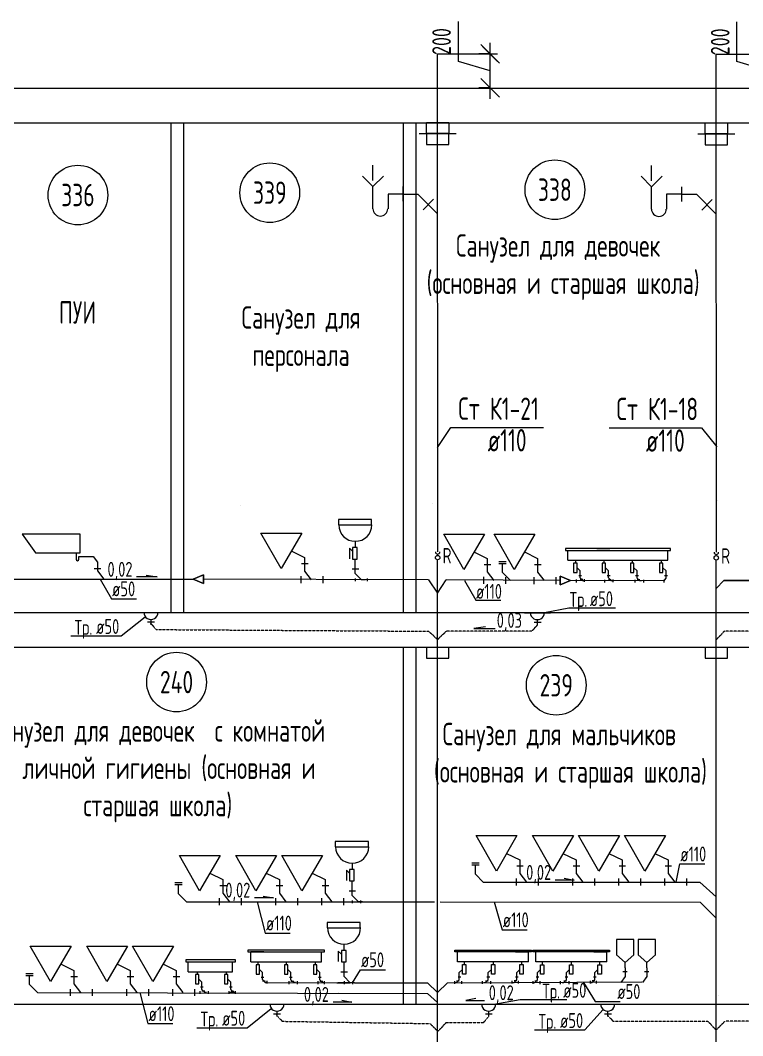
# Model space of a CAD drawing. Header units: millimetres. Extents: x -8689834 to 9419935, y -284943 to 166066.
# Drawn here: x -241398 to -231714, y -214953 to -201342 of the extents above; entities that cross this region are included whole.
import ezdxf
from ezdxf.enums import TextEntityAlignment as Align

# ---------------------------------------------------------------- set-up
doc = ezdxf.new("R2010")
doc.units = ezdxf.units.MM
doc.header["$MEASUREMENT"] = 0
doc.linetypes.add('01_base$0$DASHED2', pattern=[0.375, 0.25, -0.125])
doc.layers.get('0').update_dxf_attribs({"color": 250, "lineweight": 9})
for name, color, linetype in [('PDF _0', 7, 'Continuous'), ('PDF __ВК-Text В1', 7, 'Continuous'), ('PDF __ВК-В1', 5, 'Continuous'), ('PDF __ВК-переход', 7, 'Continuous'), ('PDF __ВК-переход на SML', 3, 'Continuous'), ('PDF __ВК-противопожарные муфты', 1, 'Continuous'), ('PDF __ВК-размеры', 7, 'Continuous'), ('PDF __ВК-стены', 7, 'Continuous'), ('PDF __К14', 3, 'Continuous'), ('PDF __Сантехника', 7, 'Continuous'), ('PDF _TEKSTBK', 7, 'Continuous'), ('АР_Таблицы', 250, 'Continuous')]:
    doc.layers.add(name, color=color, linetype=linetype)
doc.layers.add('PDF __ВК-К1', color=7, linetype='Continuous', true_color=0xb80000)
for name, color, linetype, lineweight in [('АР_Маркер экспликации', 239, 'Continuous', 13), ('АР_Номер помещения', 1, 'Continuous', 25), ('АР_Оси размеры', 164, 'Continuous', 9), ('АР_Помещения_площадь', 19, 'Continuous', 9), ('ВК_канализация', 32, 'Continuous', 30)]:
    doc.layers.add(name, color=color, linetype=linetype, lineweight=lineweight)
doc.styles.add('ISOCPEUR', font='isocpeur.ttf', dxfattribs={"width": 0.7})
doc.styles.get("Standard").update_dxf_attribs({"font": 'isocpeur.ttf', "width": 0.7})
doc.styles.add('ГОСТ 2.304', font='isocpeur.ttf', dxfattribs={"width": 0.7})
doc.dimstyles.new('СПДС', dxfattribs={"dimscale": 100, "dimtxt": 2.5, "dimasz": 2.5, "dimexe": 1.5, "dimexo": 0, "dimgap": 1, "dimtad": 1, "dimdec": 0, "dimrnd": 1, "dimtxsty": 'ГОСТ 2.304', "dimblk": 'OBLIQUE', "dimcen": 2.5, "dimdle": 1.5, "dimadec": 0, "dimazin": 2, "dimtfac": 0.75, "dimtdec": 0, "dimtmove": 1, "dimatfit": 3, "dimfxl": 1, "dimtolj": 1, "dimarcsym": 1})

# ---------------------------------------------------------------- blocks, each defined once
blk = doc.blocks.new('*U1990')
at = {"layer": 'АР_Номер помещения', "color": 7}
blk.add_circle((-15720, 4793), 400, dxfattribs=at)
at = {"layer": 'АР_Помещения_площадь', "color": 7}
blk.add_line((-13545, 633), (-13545, 633), dxfattribs=at)
at = {"color": 7, "style": 'ISOCPEUR', "width": 0.7, "flags": 1}
blk.add_attdef('КАТЕГОРИЯ', (-499, -2092), '', height=250, dxfattribs=at)
at = {"layer": 'АР_Номер помещения', "color": 7, "style": 'ISOCPEUR', "width": 0.7}
blk.add_attdef('НОМЕР_ПОМЕЩЕНИЯ', text='', height=300, dxfattribs=at).set_placement((-15720, 4793), align=Align.MIDDLE_CENTER)
at = {"layer": 'АР_Помещения_площадь', "color": 7, "lineweight": 30, "width": 0.7, "flags": 104}
blk.add_attdef('ИМЯ_ПОМЕЩЕНИЯ', text='', height=100, dxfattribs=at).set_placement((158, 1217), align=Align.MIDDLE_CENTER)
at = {"layer": 'АР_Помещения_площадь', "color": 7, "style": 'ISOCPEUR', "width": 0.7}
blk.add_attdef('ПЛОЩАДЬ_ПОМЕЩЕНИЯ', text='', height=200, dxfattribs=at).set_placement((-13540, 880), align=Align.MIDDLE_RIGHT)
blk = doc.blocks.new('_Oblique')
at = {"color": 0, "linetype": 'ByBlock', "lineweight": -2}
blk.add_line((-0.5, -0.5), (0.5, 0.5), dxfattribs=at)
blk = doc.blocks.new('*D2053')
at = {"layer": 'АР_Оси размеры', "color": 0, "lineweight": -2, "ltscale": 100, "transparency": 16777216}
for p, q in [((-235526, -201892), (-235526, -201359)), ((-235101, -202396), (-235101, -201643)), ((-235101, -201793), (-235251, -201793)), ((-235101, -202019), (-235526, -201892)), ((-235101, -202246), (-235251, -202246))]:
    blk.add_line(p, q, dxfattribs=at)
at = {"layer": 'АР_Оси размеры', "color": 0, "lineweight": -2, "ltscale": 100, "transparency": 16777216, "xscale": 250, "yscale": 250, "zscale": 250}
for p, rotation in [((-235101, -201793), 90), ((-235101, -202246), 270)]:
    blk.add_blockref('_Oblique', p, dxfattribs=dict(at, rotation=rotation))
at = {"layer": 'АР_Оси размеры', "color": 0, "lineweight": 13, "ltscale": 100, "transparency": 16777216, "insert": (-235751, -201626), "char_height": 250, "attachment_point": 5, "rotation": 90, "style": 'ГОСТ 2.304'}
blk.add_mtext('\\A1;200', dxfattribs=at)
blk = doc.blocks.new('*D2054')
at = {"layer": 'АР_Оси размеры', "color": 0, "lineweight": -2, "ltscale": 100, "transparency": 16777216}
for p, q in [((-231791, -201896), (-231791, -201364)), ((-231366, -202400), (-231366, -201647)), ((-231366, -201797), (-231516, -201797)), ((-231366, -202024), (-231791, -201896)), ((-231366, -202250), (-231516, -202250))]:
    blk.add_line(p, q, dxfattribs=at)
at = {"layer": 'АР_Оси размеры', "color": 0, "lineweight": -2, "ltscale": 100, "transparency": 16777216, "xscale": 250, "yscale": 250, "zscale": 250}
for p, rotation in [((-231366, -201797), 90), ((-231366, -202250), 270)]:
    blk.add_blockref('_Oblique', p, dxfattribs=dict(at, rotation=rotation))
at = {"layer": 'АР_Оси размеры', "color": 0, "lineweight": 13, "ltscale": 100, "transparency": 16777216, "insert": (-232016, -201630), "char_height": 250, "attachment_point": 5, "rotation": 90, "style": 'ГОСТ 2.304'}
blk.add_mtext('\\A1;200', dxfattribs=at)
blk = doc.blocks.new('*U2043')
at = {"layer": 'АР_Номер помещения', "color": 7}
blk.add_circle((-15720, 4793), 400, dxfattribs=at)
at = {"layer": 'АР_Помещения_площадь', "color": 7}
blk.add_line((-13545, 633), (-13545, 633), dxfattribs=at)
at = {"color": 7, "style": 'ISOCPEUR', "width": 0.7, "flags": 1}
blk.add_attdef('КАТЕГОРИЯ', (-499, -2092), '', height=250, dxfattribs=at)
at = {"layer": 'АР_Номер помещения', "color": 7, "style": 'ISOCPEUR', "width": 0.7}
blk.add_attdef('НОМЕР_ПОМЕЩЕНИЯ', text='', height=300, dxfattribs=at).set_placement((-15720, 4793), align=Align.MIDDLE_CENTER)
at = {"layer": 'АР_Помещения_площадь', "color": 7, "lineweight": 30, "width": 0.7, "flags": 104}
blk.add_attdef('ИМЯ_ПОМЕЩЕНИЯ', text='', height=100, dxfattribs=at).set_placement((158, 1217), align=Align.MIDDLE_CENTER)
at = {"layer": 'АР_Помещения_площадь', "color": 7, "style": 'ISOCPEUR', "width": 0.7}
blk.add_attdef('ПЛОЩАДЬ_ПОМЕЩЕНИЯ', text='', height=200, dxfattribs=at).set_placement((-13540, 880), align=Align.MIDDLE_RIGHT)
blk = doc.blocks.new('*U2042')
at = {"layer": 'АР_Номер помещения', "color": 7}
blk.add_circle((-15720, 4793), 400, dxfattribs=at)
at = {"layer": 'АР_Помещения_площадь', "color": 7}
blk.add_line((-13545, 633), (-13545, 633), dxfattribs=at)
at = {"color": 7, "style": 'ISOCPEUR', "width": 0.7, "flags": 1}
blk.add_attdef('КАТЕГОРИЯ', (-499, -2092), '', height=250, dxfattribs=at)
at = {"layer": 'АР_Номер помещения', "color": 7, "style": 'ISOCPEUR', "width": 0.7}
blk.add_attdef('НОМЕР_ПОМЕЩЕНИЯ', text='', height=300, dxfattribs=at).set_placement((-15720, 4793), align=Align.MIDDLE_CENTER)
at = {"layer": 'АР_Помещения_площадь', "color": 7, "lineweight": 30, "width": 0.7, "flags": 104}
blk.add_attdef('ИМЯ_ПОМЕЩЕНИЯ', text='', height=100, dxfattribs=at).set_placement((158, 1217), align=Align.MIDDLE_CENTER)
at = {"layer": 'АР_Помещения_площадь', "color": 7, "style": 'ISOCPEUR', "width": 0.7}
blk.add_attdef('ПЛОЩАДЬ_ПОМЕЩЕНИЯ', text='', height=200, dxfattribs=at).set_placement((-13540, 880), align=Align.MIDDLE_RIGHT)
blk = doc.blocks.new('*U2041')
at = {"layer": 'АР_Номер помещения', "color": 7}
blk.add_circle((-15720, 4793), 400, dxfattribs=at)
at = {"layer": 'АР_Помещения_площадь', "color": 7}
blk.add_line((-13545, 633), (-13545, 633), dxfattribs=at)
at = {"color": 7, "style": 'ISOCPEUR', "width": 0.7, "flags": 1}
blk.add_attdef('КАТЕГОРИЯ', (-499, -2092), '', height=250, dxfattribs=at)
at = {"layer": 'АР_Номер помещения', "color": 7, "style": 'ISOCPEUR', "width": 0.7}
blk.add_attdef('НОМЕР_ПОМЕЩЕНИЯ', text='', height=300, dxfattribs=at).set_placement((-15720, 4793), align=Align.MIDDLE_CENTER)
at = {"layer": 'АР_Помещения_площадь', "color": 7, "lineweight": 30, "width": 0.7, "flags": 104}
blk.add_attdef('ИМЯ_ПОМЕЩЕНИЯ', text='', height=100, dxfattribs=at).set_placement((158, 1217), align=Align.MIDDLE_CENTER)
at = {"layer": 'АР_Помещения_площадь', "color": 7, "style": 'ISOCPEUR', "width": 0.7}
blk.add_attdef('ПЛОЩАДЬ_ПОМЕЩЕНИЯ', text='', height=200, dxfattribs=at).set_placement((-13540, 880), align=Align.MIDDLE_RIGHT)
blk = doc.blocks.new('*U2037')
at = {"layer": 'АР_Номер помещения', "color": 7}
blk.add_circle((-15720, 4793), 400, dxfattribs=at)
at = {"layer": 'АР_Помещения_площадь', "color": 7}
blk.add_line((-13545, 633), (-13545, 633), dxfattribs=at)
at = {"color": 7, "style": 'ISOCPEUR', "width": 0.7, "flags": 1}
blk.add_attdef('КАТЕГОРИЯ', (-499, -2092), '', height=250, dxfattribs=at)
at = {"layer": 'АР_Номер помещения', "color": 7, "style": 'ISOCPEUR', "width": 0.7}
blk.add_attdef('НОМЕР_ПОМЕЩЕНИЯ', text='', height=300, dxfattribs=at).set_placement((-15720, 4793), align=Align.MIDDLE_CENTER)
at = {"layer": 'АР_Помещения_площадь', "color": 7, "lineweight": 30, "width": 0.7, "flags": 104}
blk.add_attdef('ИМЯ_ПОМЕЩЕНИЯ', text='', height=100, dxfattribs=at).set_placement((158, 1217), align=Align.MIDDLE_CENTER)
at = {"layer": 'АР_Помещения_площадь', "color": 7, "style": 'ISOCPEUR', "width": 0.7}
blk.add_attdef('ПЛОЩАДЬ_ПОМЕЩЕНИЯ', text='', height=200, dxfattribs=at).set_placement((-13540, 880), align=Align.MIDDLE_RIGHT)

msp = doc.modelspace()

# ---------------------------------------------------------------- linework, layer by layer
at = {"layer": 'PDF _0', "lineweight": 13}
msp.add_lwpolyline([(-234999.8, -201894.6), (-235203, -201691.4)], dxfattribs=at)
at = {"layer": 'PDF _0', "color": 3, "lineweight": 13}
for centre in [(-239647.7, -209278.2), (-239647.7, -209278.2), (-234465.8, -209280.3), (-234465.8, -209280.3), (-237958.7, -214529.4), (-237958.7, -214529.4), (-235119.3, -214529.4), (-235119.3, -214529.4), (-233522.9, -214529.4), (-233522.9, -214529.4)]:
    msp.add_arc(centre, 95.2, 179.99999, 0.00001, dxfattribs=at)
at = {"layer": 'PDF __ВК-Text В1', "lineweight": 13}
for points in [[(-239710.2, -208778.4), (-239561.3, -208803.6), (-239838.2, -208803.6)], [(-235163.8, -209470.2), (-235318.4, -209496.3), (-235030.9, -209496.3)], [(-234109, -212843.4), (-233972.7, -212866.4), (-234226, -212866.4)], [(-238141.4, -213080.5), (-238005.1, -213103.5), (-238258.5, -213103.5)], [(-237088.5, -214478.7), (-236952.2, -214501.7), (-237205.6, -214501.7)], [(-235291.2, -214456.3), (-235427.4, -214479.3), (-235174.1, -214479.3)]]:
    msp.add_lwpolyline(points, dxfattribs=at)
at = {"layer": 'PDF __ВК-В1', "color": 244, "lineweight": 13, "true_color": 0x991b1e}
for points in [[(-235802.7, -208467.4), (-235804.1, -201793)], [(-232067.7, -208471.5), (-232069.1, -201797.1)], [(-235803.8, -215229.6), (-235803.8, -208578.2)], [(-232068.1, -219022.6), (-232069.1, -208578.2)]]:
    msp.add_lwpolyline(points, dxfattribs=at)
at = {"layer": 'PDF __ВК-К1', "lineweight": 13}
for points in [[(-236269.8, -203568.6), (-236269.8, -203767.6)], [(-232534.8, -203572.7), (-232534.8, -203771.7)], [(-236269.8, -203670.2), (-236468.7, -203670.2)], [(-236269.8, -203670.2), (-236070.8, -203670.2), (-235804.1, -203936.9)], [(-235859.1, -203738), (-235998.8, -203881.9)], [(-232534.8, -203674.3), (-232733.7, -203674.3)], [(-232534.8, -203674.3), (-232335.8, -203674.3), (-232069.2, -203941)], [(-232124.2, -203742.1), (-232263.9, -203886)], [(-239819.1, -209280.3), (-239472, -209280.3)], [(-234637.2, -209282.4), (-234290.1, -209282.4)], [(-238130.2, -214531.5), (-237783.1, -214531.5)], [(-235290.8, -214531.5), (-234943.6, -214531.5)], [(-233694.4, -214531.5), (-233347.3, -214531.5)]]:
    msp.add_lwpolyline(points, dxfattribs=at)
at = {"layer": 'PDF __ВК-К1', "color": 244, "lineweight": 13, "true_color": 0x991b1e}
for points in [[(-240420.6, -208528.5), (-240361.4, -208604.7)], [(-240361.4, -208604.7), (-240361.4, -208723.2), (-240276.7, -208833.2)], [(-237629.7, -208624.5), (-237540.8, -208624.5)], [(-237587.4, -208544.1), (-237587.4, -208726.1)], [(-236912.6, -208563), (-236912.6, -208753.5)], [(-235180.8, -208634.8), (-235092, -208634.8)], [(-235138.5, -208554.4), (-235138.5, -208736.4)], [(-234883.7, -208599.5), (-234981, -208599.5)], [(-234883.7, -208625.6), (-234981, -208625.6)], [(-234826.8, -208851), (-234933.6, -208744.2), (-234933.6, -208625.6)], [(-234505.4, -208637), (-234416.5, -208637)], [(-234463, -208556.6), (-234463, -208738.6)], [(-240407.9, -208689.3), (-240319, -208689.3)], [(-237633.9, -208887), (-237633.9, -208793.9)], [(-237587.4, -208726.1), (-237498.5, -208840.4)], [(-237341.5, -208794.3), (-237341.5, -208887.5)], [(-236950.7, -208694.3), (-236861.8, -208694.3)], [(-236768.7, -208841.7), (-236823.8, -208841.7), (-236912.6, -208753.5)], [(-235138.5, -208736.4), (-235049.6, -208850.7)], [(-234463, -208738.6), (-234374.2, -208852.9)], [(-233911, -208783.9), (-233874.6, -208783.9)], [(-233893.6, -208815.2), (-233893.6, -208778.8)], [(-233529.3, -208785.2), (-233492.9, -208785.2)], [(-233511.9, -208816.6), (-233511.9, -208780.1)], [(-233149.4, -208785.2), (-233113, -208785.2)], [(-233130.3, -208820.4), (-233130.3, -208783.9)], [(-232760.8, -208785.2), (-232724.3, -208785.2)], [(-232741.7, -208821.6), (-232741.7, -208785.2)], [(-236908.3, -208823.3), (-236908.3, -208859.8)], [(-236747.1, -208822.8), (-236747.1, -208859.2)], [(-235185.1, -208897.3), (-235185.1, -208804.1)], [(-234892.6, -208804.6), (-234892.6, -208897.7)], [(-234509.6, -208899.5), (-234509.6, -208806.3)], [(-234217.2, -208806.8), (-234217.2, -208900)], [(-233946.6, -208839.4), (-233946.6, -208875.8)], [(-233832.9, -208854.2), (-233857.2, -208854.2), (-233893.6, -208815.2)], [(-233893.6, -208834.3), (-233857.2, -208834.3)], [(-233832.9, -208870.8), (-233832.9, -208834.3)], [(-233564.9, -208840.7), (-233564.9, -208877.2)], [(-233451.2, -208855.5), (-233475.5, -208855.5), (-233511.9, -208816.6)], [(-233511.9, -208835.6), (-233475.5, -208835.6)], [(-233451.2, -208872.1), (-233451.2, -208835.6)], [(-233159.8, -208840.7), (-233159.8, -208877.2)], [(-233071.3, -208856.8), (-233093.9, -208856.8), (-233130.3, -208820.4)], [(-233130.3, -208839.4), (-233093.9, -208839.4)], [(-233046.1, -208840.7), (-233046.1, -208877.2)], [(-232771.2, -208858.9), (-232771.2, -208858.9), (-232741.7, -208821.6)], [(-232771.2, -208840.7), (-232771.2, -208877.2)], [(-229141.9, -208853), (-230677.4, -208851.4), (-231969.4, -208851.4), (-230691.3, -208851.4)], [(-239819.1, -209280.3), (-239472, -209280.3)], [(-234637.2, -209282.4), (-234290.1, -209282.4)], [(-239599, -209411.5), (-239692.1, -209411.5)], [(-239599, -209411.5), (-239692.1, -209411.5)], [(-239645.6, -209445.4), (-239644.9, -209373.4)], [(-234417.1, -209413.7), (-234510.2, -209413.7)], [(-234417.1, -209413.7), (-234510.2, -209413.7)], [(-234463.7, -209447.5), (-234463, -209375.6)], [(-234701.6, -212597.4), (-234701.6, -212779.5)], [(-233945.8, -212597.4), (-233945.8, -212779.5)], [(-233329.7, -212597.4), (-233329.7, -212779.5)], [(-232713.2, -212597.4), (-232713.2, -212779.5)], [(-235247.9, -212642.2), (-235345.2, -212642.2)], [(-235247.9, -212668.3), (-235345.2, -212668.3)], [(-235191, -212893.8), (-235297.7, -212787), (-235297.7, -212668.3)], [(-234744, -212677.9), (-234655.1, -212677.9)], [(-233988.2, -212677.9), (-233899.3, -212677.9)], [(-233372, -212677.9), (-233283.1, -212677.9)], [(-232755.5, -212677.9), (-232666.6, -212677.9)], [(-238681.1, -212861.2), (-238681.1, -213043.3)], [(-237925.3, -212861.2), (-237925.3, -213043.3)], [(-237309.2, -212861.2), (-237309.2, -213043.3)], [(-236953.5, -212878.5), (-236953.5, -213068.9)], [(-234748.2, -212940.3), (-234748.2, -212847.2)], [(-234701.6, -212779.5), (-234612.7, -212893.8)], [(-234456.1, -212847.2), (-234456.1, -212940.3)], [(-233992.4, -212940.3), (-233992.4, -212847.2)], [(-233945.8, -212779.5), (-233856.9, -212893.8)], [(-233700.3, -212847.2), (-233700.3, -212940.3)], [(-233376.3, -212940.3), (-233376.3, -212847.2)], [(-233329.7, -212779.5), (-233240.8, -212893.8)], [(-233083.8, -212847.7), (-233083.8, -212940.8)], [(-232759.8, -212940.3), (-232759.8, -212847.2)], [(-232713.2, -212779.5), (-232624.3, -212893.8)], [(-232467.3, -212847.7), (-232467.3, -212940.8)], [(-239227.4, -212906), (-239324.7, -212906)], [(-239227.4, -212932.1), (-239324.7, -212932.1)], [(-239170.5, -213157.5), (-239277.3, -213050.8), (-239277.3, -212932.1)], [(-238723.5, -212941.7), (-238634.6, -212941.7)], [(-237967.7, -212941.7), (-237878.8, -212941.7)], [(-237351.5, -212941.7), (-237262.6, -212941.7)], [(-236991.6, -213009.7), (-236902.7, -213009.7)], [(-238727.7, -213204.1), (-238727.7, -213111)], [(-238681.1, -213043.3), (-238592.3, -213157.5)], [(-238435.6, -213111), (-238435.6, -213204.1)], [(-237971.9, -213204.1), (-237971.9, -213111)], [(-237925.3, -213043.3), (-237836.4, -213157.5)], [(-237679.8, -213111), (-237679.8, -213204.1)], [(-237355.8, -213204.1), (-237355.8, -213111)], [(-237309.2, -213043.3), (-237220.3, -213157.5)], [(-237063.3, -213111.5), (-237063.3, -213204.6)], [(-236809.6, -213157.8), (-236864.6, -213157.8), (-236953.5, -213068.9)], [(-236949.1, -213138.8), (-236949.1, -213175.2)], [(-236837.1, -213139.6), (-236837.1, -213176.1)], [(-237062.9, -213963.9), (-237062.9, -214154.3)], [(-240679.7, -214077.8), (-240679.7, -214259.8)], [(-239923.9, -214077.8), (-239923.9, -214259.8)], [(-239307.8, -214077.8), (-239307.8, -214259.8)], [(-237101, -214095.1), (-237012.1, -214095.1)], [(-233262.9, -214097.5), (-233320.9, -214097.5)], [(-233290.6, -214042.2), (-233290.6, -214161)], [(-232972.8, -214097.1), (-233030.7, -214097.1)], [(-233000.4, -214041.9), (-233000.4, -214160.6)], [(-241226, -214122.6), (-241323.3, -214122.6)], [(-241226, -214148.7), (-241323.3, -214148.7)], [(-241169.1, -214374.1), (-241275.8, -214267.3), (-241275.8, -214148.7)], [(-240722.1, -214158.2), (-240633.2, -214158.2)], [(-239966.2, -214158.2), (-239877.3, -214158.2)], [(-239350.1, -214158.2), (-239261.2, -214158.2)], [(-238168.4, -214168.6), (-238132, -214168.6)], [(-238151, -214200), (-238151, -214163.6)], [(-238090.3, -214238.2), (-238114.6, -214238.2), (-238151, -214200)], [(-238151, -214219.1), (-238114.6, -214219.1)], [(-238114.6, -214238.2), (-237156.9, -214243.2), (-236974, -214243.2), (-237143.1, -214243.2)], [(-238090.3, -214255.5), (-238090.3, -214219.1)], [(-237798.9, -214224.2), (-237798.9, -214260.6)], [(-237788.4, -214168.6), (-237752, -214168.6)], [(-237769.3, -214203.8), (-237769.3, -214167.3)], [(-237710.4, -214240.2), (-237732.9, -214240.2), (-237769.3, -214203.8)], [(-237769.3, -214222.9), (-237732.9, -214222.9)], [(-237685.1, -214224.2), (-237685.1, -214260.6)], [(-237410.2, -214224.2), (-237410.2, -214260.6)], [(-237399.8, -214168.6), (-237363.4, -214168.6)], [(-237380.7, -214205.1), (-237380.7, -214168.6)], [(-237321.7, -214242.3), (-237344.3, -214242.3), (-237380.7, -214205.1)], [(-237380.7, -214224.2), (-237344.3, -214224.2)], [(-237321.8, -214260.6), (-237321.8, -214224.2)], [(-236919, -214243.2), (-236974, -214243.2), (-237062.9, -214154.3)], [(-237058.5, -214224.2), (-237058.5, -214260.6)], [(-236946.5, -214225), (-236946.5, -214261.5)], [(-235572.2, -214240.9), (-235549.6, -214240.9), (-235513.2, -214203.4)], [(-235572.2, -214258.9), (-235572.2, -214222.5)], [(-235513.2, -214222.5), (-235549.6, -214222.5)], [(-235494.1, -214167), (-235530.5, -214167)], [(-235513.2, -214203.4), (-235513.2, -214167)], [(-235483.7, -214222.5), (-235483.7, -214258.9)], [(-235208.8, -214222.5), (-235208.8, -214258.9)], [(-235183.6, -214240.5), (-235161, -214240.5), (-235124.6, -214202.1)], [(-235124.6, -214221.2), (-235161, -214221.2)], [(-235105.5, -214167), (-235141.9, -214167)], [(-235124.6, -214202.1), (-235124.6, -214165.7)], [(-235095.1, -214222.5), (-235095.1, -214258.9)], [(-234803.7, -214240), (-234779.4, -214240), (-234742.9, -214198.3)], [(-234803.7, -214253.8), (-234803.7, -214217.4)], [(-234742.9, -214217.4), (-234779.4, -214217.4)], [(-234725.5, -214167), (-234762, -214167)], [(-234742.9, -214198.3), (-234742.9, -214161.9)], [(-234719.9, -214253.8), (-234719.9, -214217.4)], [(-234524.2, -214239.7), (-234501.7, -214239.7), (-234465.2, -214204.9)], [(-234524.2, -214257.9), (-234524.2, -214221.5)], [(-234465.2, -214223.9), (-234501.7, -214223.9)], [(-234446.2, -214168.4), (-234482.6, -214168.4)], [(-234465.2, -214204.9), (-234465.2, -214168.4)], [(-234435.7, -214223.9), (-234435.7, -214260.4)], [(-234160.8, -214223.9), (-234160.8, -214260.4)], [(-234135.6, -214239.2), (-234113.1, -214239.2), (-234076.6, -214203.6)], [(-234076.6, -214222.6), (-234113.1, -214222.6)], [(-234057.5, -214168.4), (-234094, -214168.4)], [(-234076.6, -214203.6), (-234076.6, -214167.1)], [(-234047.1, -214223.9), (-234047.1, -214260.4)], [(-233755.7, -214238.8), (-233731.4, -214238.8), (-233695, -214199.8)], [(-233755.7, -214255.3), (-233755.7, -214218.9)], [(-233695, -214218.9), (-233731.4, -214218.9)], [(-233677.6, -214168.4), (-233714, -214168.4)], [(-233695, -214199.8), (-233695, -214163.3)], [(-233672, -214255.3), (-233672, -214218.9)], [(-233290.6, -214161), (-233348.5, -214238.3)], [(-233000.4, -214160.6), (-233058.4, -214237.9)], [(-240726.3, -214420.6), (-240726.3, -214327.5)], [(-240679.7, -214259.8), (-240590.8, -214374.1)], [(-240434.2, -214327.5), (-240434.2, -214420.6)], [(-239970.5, -214420.6), (-239970.5, -214327.5)], [(-239923.9, -214259.8), (-239835, -214374.1)], [(-239678.4, -214327.5), (-239678.4, -214420.6)], [(-239354.3, -214420.6), (-239354.3, -214327.5)], [(-239307.8, -214259.8), (-239218.9, -214374.1)], [(-239062.3, -214327.5), (-239062.3, -214420.6)], [(-238991.7, -214355), (-238991.7, -214391.4)], [(-238981.3, -214299.5), (-238944.9, -214299.5)], [(-238962.2, -214334.6), (-238962.2, -214298.2)], [(-238903.2, -214372.8), (-238925.8, -214372.8), (-238962.2, -214334.6)], [(-238962.2, -214353.7), (-238925.8, -214353.7)], [(-238878, -214355), (-238878, -214391.4)], [(-238603.1, -214355), (-238603.1, -214391.4)], [(-238603.1, -214374.1), (-238537.2, -214374.1)], [(-238592.7, -214299.5), (-238556.3, -214299.5)], [(-238573.6, -214335.9), (-238573.6, -214299.5)], [(-238514.6, -214374.1), (-238537.2, -214374.1), (-238573.6, -214335.9)], [(-238573.6, -214355), (-238537.2, -214355)], [(-238514.6, -214391.4), (-238514.6, -214355)], [(-238130.2, -214531.5), (-237783.1, -214531.5)], [(-237956.6, -214696.6), (-237956, -214624.7)], [(-235290.8, -214531.5), (-234943.6, -214531.5)], [(-235117.2, -214696.6), (-235116.5, -214624.7)], [(-233694.4, -214531.5), (-233347.3, -214531.5)], [(-233520.8, -214696.6), (-233520.1, -214624.7)], [(-237910.1, -214662.8), (-238003.2, -214662.8)], [(-237910.1, -214662.8), (-238003.2, -214662.8)], [(-235070.6, -214662.8), (-235163.8, -214662.8)], [(-235070.6, -214662.8), (-235163.8, -214662.8)], [(-233474.2, -214662.8), (-233567.4, -214662.8)], [(-233474.2, -214662.8), (-233567.4, -214662.8)]]:
    msp.add_lwpolyline(points, dxfattribs=at)
at = {"layer": 'PDF __ВК-К1', "color": 244, "linetype": '01_base$0$DASHED2', "lineweight": 13, "true_color": 0x991b1e}
for points in [[(-239652.1, -209423.8), (-239575.9, -209508.5), (-235920.7, -209531.5), (-235805.3, -209645.8)], [(-234463.7, -209443.4), (-234539.9, -209528.1), (-235685.8, -209528.5), (-235803.8, -209642.8)], [(-230027.8, -209447.5), (-230104, -209532.2), (-231960.5, -209531.3), (-232070.6, -209645.6)], [(-230310.2, -214529.4), (-230386.4, -214759.7), (-231955.5, -214759.7), (-232065.6, -214874)], [(-237963.1, -214675.1), (-237887, -214759.7), (-235902.7, -214791), (-235801.7, -214895.6)], [(-235117.2, -214696.6), (-235193.4, -214781.3), (-235691.7, -214781.3), (-235801.7, -214895.6)], [(-233527.3, -214675.1), (-233451.1, -214759.7), (-232182.7, -214759.7), (-232072.6, -214874)]]:
    msp.add_lwpolyline(points, dxfattribs=at)
at = {"layer": 'PDF __ВК-переход', "lineweight": 13}
for points in [[(-238940.7, -208892.9), (-238940.7, -208774.4), (-239080.4, -208833.7), (-238940.7, -208892.9), (-238940.7, -208774.4), (-239080.4, -208833.7), (-238940.7, -208892.9), (-239080.4, -208833.7), (-238940.7, -208774.4)], [(-234161.1, -208911.1), (-234161.1, -208792.6), (-234021.4, -208851.8), (-234161.1, -208911.1), (-234161.1, -208792.6), (-234021.4, -208851.8), (-234161.1, -208911.1), (-234021.4, -208851.8), (-234161.1, -208792.6)]]:
    msp.add_lwpolyline(points, close=True, dxfattribs=at)
at = {"layer": 'PDF __ВК-переход на SML', "lineweight": 13}
for points in [[(-235954.3, -202711.6), (-235653.8, -202711.6), (-235653.8, -202859.7), (-235954.3, -202859.7)], [(-232219.4, -202715.7), (-231918.8, -202715.7), (-231918.8, -202863.8), (-232219.4, -202863.8)]]:
    msp.add_lwpolyline(points, close=True, dxfattribs=at)
at = {"layer": 'PDF __ВК-противопожарные муфты', "lineweight": 13}
for points in [[(-236051.7, -202859.7), (-235806.2, -202859.7), (-235556.4, -202859.7)], [(-235954.3, -202859.7), (-235954.3, -203007.9), (-235653.8, -203007.9), (-235653.8, -202859.7)], [(-232316.7, -202863.8), (-232071.2, -202863.8), (-231821.5, -202863.8)], [(-232219.4, -202863.8), (-232219.4, -203012), (-231918.8, -203012), (-231918.8, -202863.8)], [(-236049.3, -209745.9), (-235803.8, -209745.9), (-235554, -209745.9)], [(-235951.9, -209745.9), (-235951.9, -209894.1), (-235651.4, -209894.1), (-235651.4, -209745.9)], [(-232314.6, -209745.9), (-232069.1, -209745.9), (-231819.3, -209745.9)], [(-232217.3, -209745.9), (-232217.3, -209894.1), (-231916.7, -209894.1), (-231916.7, -209745.9)]]:
    msp.add_lwpolyline(points, dxfattribs=at)
at = {"layer": 'PDF __ВК-размеры', "lineweight": 13}
for points in [[(-235804.1, -201793), (-234999.8, -201793)], [(-232069.2, -201797.1), (-231264.9, -201797.1)]]:
    msp.add_lwpolyline(points, dxfattribs=at)
at = {"layer": 'PDF __ВК-стены', "color": 18, "lineweight": 13, "true_color": 0x000000}
for points in [[(-256738.2, -202250), (-176826, -202250)], [(-256738.2, -202715.7), (-177113.9, -202715.7)], [(-256738.2, -202715.7), (-176826, -202715.7)], [(-239378.9, -202715.7), (-239378.9, -209280.3)], [(-239209.6, -202715.7), (-239209.6, -209280.3)], [(-236263.4, -202715.7), (-236263.4, -209280.3)], [(-236094, -202715.7), (-236094, -209280.3)], [(-256364.8, -209280.3), (-176826, -209280.3)], [(-256361.7, -209745.9), (-176826, -209745.9)], [(-236263.4, -209745.9), (-236263.4, -214529.4)], [(-236094, -209745.9), (-236094, -214529.4)], [(-256195.5, -214529.4), (-176826, -214529.4)]]:
    msp.add_lwpolyline(points, dxfattribs=at)
at = {"layer": 'PDF __К14', "lineweight": 13}
for points in [[(-236671.9, -203488.2), (-236671.9, -203285)], [(-232936.9, -203492.3), (-232936.9, -203289.1)]]:
    msp.add_lwpolyline(points, dxfattribs=at)
at = {"layer": 'PDF __Сантехника', "lineweight": 13}
for points in [[(-236689.5, -208033.8), (-237134, -208033.8), (-237134, -208105.8), (-236689.5, -208105.8)], [(-240594.2, -208232.1), (-241373.1, -208232.1), (-241195.3, -208481.9), (-240594.2, -208481.9)], [(-237900.6, -208692.3), (-238171.5, -208218.2), (-237625.5, -208218.2)], [(-235451.8, -208702.5), (-235722.7, -208228.4), (-235176.6, -208228.4)], [(-234776.3, -208704.7), (-235047.2, -208230.6), (-234501.1, -208230.6)], [(-236880, -208410.6), (-236943.5, -208410.6), (-236943.5, -208563), (-236880, -208563)], [(-232681, -208422.6), (-234091.4, -208422.7), (-234091.4, -208447), (-232681, -208446.9)], [(-233933.6, -208617.3), (-233980.4, -208617.3), (-233980.4, -208744), (-233933.6, -208744)], [(-233551.9, -208618.7), (-233598.7, -208618.7), (-233598.7, -208745.3), (-233551.9, -208745.3)], [(-233172, -208618.7), (-233217.1, -208618.7), (-233217.1, -208745.3), (-233172, -208745.3)], [(-232783.3, -208618.7), (-232828.4, -208618.7), (-232828.4, -208745.3), (-232783.3, -208745.3)], [(-235014.9, -212745.6), (-235285.8, -212271.5), (-234739.7, -212271.5)], [(-234259.1, -212745.6), (-234530, -212271.5), (-233983.9, -212271.5)], [(-233642.9, -212745.6), (-233913.9, -212271.5), (-233367.8, -212271.5)], [(-233026.4, -212745.6), (-233297.4, -212271.5), (-232751.3, -212271.5)], [(-236730.4, -212349.3), (-237174.9, -212349.3), (-237174.9, -212421.2), (-236730.4, -212421.2)], [(-238994.4, -213009.4), (-239265.3, -212535.3), (-238719.2, -212535.3)], [(-238238.6, -213009.4), (-238509.5, -212535.3), (-237963.4, -212535.3)], [(-237622.4, -213009.4), (-237893.4, -212535.3), (-237347.3, -212535.3)], [(-236920.9, -212726), (-236984.4, -212726), (-236984.4, -212878.4), (-236920.9, -212878.4)], [(-236839.8, -213434.7), (-237284.3, -213434.7), (-237284.3, -213506.6), (-236839.8, -213506.6)], [(-240993, -214225.9), (-241263.9, -213751.8), (-240717.8, -213751.8)], [(-240237.1, -214225.9), (-240508.1, -213751.8), (-239962, -213751.8)], [(-239621, -214225.9), (-239891.9, -213751.8), (-239345.9, -213751.8)], [(-237320, -213806), (-238347.1, -213806), (-238347.1, -213830.3), (-237320, -213830.3)], [(-237030.3, -213811.4), (-237093.8, -213811.4), (-237093.8, -213963.8), (-237030.3, -213963.8)], [(-235573.9, -213804.4), (-234546.8, -213804.4), (-234546.8, -213828.6), (-235573.9, -213828.6)], [(-234526, -213805.8), (-233498.9, -213805.8), (-233498.9, -213830.1), (-234526, -213830.1)], [(-238512.9, -213936.9), (-239178.9, -213936.9), (-239178.9, -213961.2), (-238512.9, -213961.2)], [(-238190.9, -214002.1), (-238237.8, -214002.1), (-238237.8, -214128.7), (-238190.9, -214128.7)], [(-237811, -214002.1), (-237856.1, -214002.1), (-237856.1, -214128.7), (-237811, -214128.7)], [(-237422.4, -214002.1), (-237467.5, -214002.1), (-237467.5, -214128.7), (-237422.4, -214128.7)], [(-235471.6, -214000.4), (-235426.4, -214000.4), (-235426.4, -214127.1), (-235471.6, -214127.1)], [(-235082.9, -214000.4), (-235037.8, -214000.4), (-235037.8, -214127.1), (-235082.9, -214127.1)], [(-234703, -214000.4), (-234656.1, -214000.4), (-234656.1, -214127.1), (-234703, -214127.1)], [(-234423.6, -214001.9), (-234378.5, -214001.9), (-234378.5, -214128.5), (-234423.6, -214128.5)], [(-234035, -214001.9), (-233989.9, -214001.9), (-233989.9, -214128.5), (-234035, -214128.5)], [(-233655, -214001.9), (-233608.2, -214001.9), (-233608.2, -214128.5), (-233655, -214128.5)], [(-239003.9, -214132.9), (-239049, -214132.9), (-239049, -214259.6), (-239003.9, -214259.6)], [(-238615.3, -214132.9), (-238660.4, -214132.9), (-238660.4, -214259.6), (-238615.3, -214259.6)]]:
    msp.add_lwpolyline(points, close=True, dxfattribs=at)
for points in [[(-236909.7, -208330.2), (-236909.7, -208410.6)], [(-240649.2, -208481.9), (-240649.2, -208566.6)], [(-237765.2, -208455.2), (-237587.4, -208544.1)], [(-236943.5, -208457.2), (-236985.9, -208419.1), (-236985.9, -208558.7)], [(-235316.3, -208465.5), (-235138.5, -208554.4)], [(-234640.8, -208467.7), (-234463, -208556.6)], [(-234056.2, -208580.5), (-234056.2, -208446.9)], [(-233496.4, -208446.9), (-233669.9, -208446.9)], [(-232719.1, -208580.5), (-232719.1, -208446.9)], [(-240611.1, -208566.6), (-240611.1, -208528.5), (-240420.6, -208528.5)], [(-234056.2, -208580.5), (-232719.1, -208580.5)], [(-233956.1, -208579.2), (-233956.1, -208617.3)], [(-233574.5, -208580.5), (-233574.5, -208618.7)], [(-233194.5, -208580.5), (-233194.5, -208618.7)], [(-232805.9, -208580.5), (-232805.9, -208618.7)], [(-233893.6, -208721.4), (-233933.6, -208681.5)], [(-233893.6, -208783.9), (-233893.6, -208721.4)], [(-233512, -208722.8), (-233551.9, -208682.9)], [(-233512, -208785.2), (-233512, -208722.8)], [(-233130.3, -208722.8), (-233172, -208682.9)], [(-233130.3, -208785.2), (-233130.3, -208722.8)], [(-232741.7, -208722.8), (-232783.3, -208682.9)], [(-232741.7, -208785.2), (-232741.7, -208722.8)], [(-234879.4, -212508.5), (-234701.6, -212597.4)], [(-234123.6, -212508.5), (-233945.8, -212597.4)], [(-233507.5, -212508.5), (-233329.7, -212597.4)], [(-232891, -212508.5), (-232713.2, -212597.4)], [(-236984.4, -212772.6), (-237026.7, -212734.5), (-237026.7, -212874.2)], [(-236950.5, -212645.6), (-236950.5, -212726)], [(-238858.9, -212772.3), (-238681.1, -212861.2)], [(-238103.1, -212772.3), (-237925.3, -212861.2)], [(-237487, -212772.3), (-237309.2, -212861.2)], [(-233288, -214041.9), (-233288, -213970.1), (-233172.1, -213868), (-233172.1, -213663.6), (-233406.7, -213663.6), (-233406.7, -213868), (-233288, -213970.1)], [(-232997.8, -214041.6), (-232997.8, -213969.8), (-232881.9, -213867.6), (-232881.9, -213663.3), (-233116.6, -213663.3), (-233116.6, -213867.6), (-232997.8, -213969.8)], [(-238308.9, -213963.9), (-238308.9, -213830.3)], [(-238135.4, -213830.3), (-238308.9, -213830.3)], [(-237358.2, -213963.9), (-237358.2, -213830.3)], [(-237093.8, -213858), (-237136.1, -213819.9), (-237136.1, -213959.6)], [(-237059.9, -213731), (-237059.9, -213811.4)], [(-235535.7, -213962.2), (-235535.7, -213828.6)], [(-234758.5, -213828.6), (-234585, -213828.6)], [(-234585, -213962.2), (-234585, -213828.6)], [(-234487.8, -213963.7), (-234487.8, -213830.1)], [(-233710.5, -213830.1), (-233537.1, -213830.1)], [(-233537.1, -213963.7), (-233537.1, -213830.1)], [(-239148.1, -214094.8), (-239148.1, -213961.2)], [(-238551.1, -214094.8), (-238551.1, -213961.2)], [(-238308.9, -213963.9), (-237358.2, -213963.9)], [(-238213.5, -213963.9), (-238213.5, -214002.1)], [(-237833.6, -213963.9), (-237833.6, -214002.1)], [(-237444.9, -213963.9), (-237444.9, -214002.1)], [(-234585, -213962.2), (-235535.7, -213962.2)], [(-235449, -213962.2), (-235449, -214000.4)], [(-235060.4, -213962.2), (-235060.4, -214000.4)], [(-234680.4, -213962.2), (-234680.4, -214000.4)], [(-233537.1, -213963.7), (-234487.8, -213963.7)], [(-234401, -213963.7), (-234401, -214001.9)], [(-234012.4, -213963.7), (-234012.4, -214001.9)], [(-233632.5, -213963.7), (-233632.5, -214001.9)], [(-240857.5, -213988.9), (-240679.7, -214077.8)], [(-240101.7, -213988.9), (-239923.9, -214077.8)], [(-239485.6, -213988.9), (-239307.8, -214077.8)], [(-239148.1, -214094.8), (-238551.1, -214094.8)], [(-239026.4, -214094.8), (-239026.4, -214132.9)], [(-238637.8, -214094.8), (-238637.8, -214132.9)], [(-238151, -214106.2), (-238190.9, -214066.3)], [(-237769.4, -214106.2), (-237811, -214066.3)], [(-237380.7, -214106.2), (-237422.4, -214066.3)], [(-235513.2, -214104.5), (-235471.6, -214064.6)], [(-235124.6, -214104.5), (-235082.9, -214064.6)], [(-234742.9, -214104.5), (-234703, -214064.6)], [(-234465.2, -214106), (-234423.6, -214066.1)], [(-234076.6, -214106), (-234035, -214066.1)], [(-233694.9, -214106), (-233655, -214066.1)], [(-238962.2, -214237), (-239003.9, -214197.1)], [(-238962.2, -214299.5), (-238962.2, -214237)], [(-238573.6, -214237), (-238615.3, -214197.1)], [(-238573.6, -214299.5), (-238573.6, -214237)], [(-238151, -214168.6), (-238151, -214106.2)], [(-237769.4, -214168.6), (-237769.4, -214106.2)], [(-237380.7, -214168.6), (-237380.7, -214106.2)], [(-235513.2, -214167), (-235513.2, -214104.5)], [(-235124.6, -214167), (-235124.6, -214104.5)], [(-234742.9, -214167), (-234742.9, -214104.5)], [(-234465.2, -214168.4), (-234465.2, -214106)], [(-234076.6, -214168.4), (-234076.6, -214106)], [(-233694.9, -214168.4), (-233694.9, -214106)]]:
    msp.add_lwpolyline(points, dxfattribs=at)
for centre, radius, start, end in [((-236907.5, -208103.7), 222.2, 180, 0), ((-240630.2, -208566.6), 19, 180.00002, 359.99998), ((-236948.4, -212419.1), 222.2, 180, 0), ((-237057.8, -213504.5), 222.2, 180, 0)]:
    msp.add_arc(centre, radius, start, end, dxfattribs=at)
at = {"layer": 'PDF _TEKSTBK', "lineweight": 13}
for points in [[(-236671.9, -203568.6), (-236811.6, -203428.9)], [(-236671.9, -203869.2), (-236671.9, -203568.6), (-236528, -203428.9)], [(-232936.9, -203572.7), (-233076.6, -203433.1)], [(-232936.9, -203873.3), (-232936.9, -203572.7), (-232793, -203433.1)], [(-236468.7, -203670.2), (-236468.7, -203869.2)], [(-232733.7, -203674.3), (-232733.7, -203873.3)]]:
    msp.add_lwpolyline(points, dxfattribs=at)
for centre in [(-236572.4, -203867.1), (-232837.5, -203871.2)]:
    msp.add_arc(centre, 99.5, 180.00001, 359.99999, dxfattribs=at)
at = {"layer": 'ВК_канализация', "color": 18, "lineweight": 13, "ltscale": 500, "true_color": 0x000000}
for points in [[(-235804.1, -207069.1), (-235625.4, -206801.3), (-234386.3, -206801.3)], [(-233505, -206805.4), (-232266, -206805.4), (-232062.9, -207060.2)], [(-240325.4, -208833.5), (-240175.3, -209095.9), (-239840.1, -209095.9)], [(-235442.8, -208852.9), (-235292.6, -209115.4), (-234957.4, -209115.4)], [(-240722.1, -209594.6), (-240047.7, -209594.6), (-239722.4, -209337.3)], [(-233418.1, -209221.8), (-234043, -209221.8), (-234370.6, -209282.4)], [(-232604.6, -212894.3), (-232559, -212650), (-232223.8, -212650)], [(-238220.7, -213159.5), (-238113.5, -213576.4), (-237778.2, -213576.4)], [(-235045.6, -213159.2), (-234938.4, -213532.7), (-234603.2, -213532.7)], [(-236946.5, -214243.2), (-236839.3, -214068.3), (-236504.1, -214068.3)], [(-233850.1, -214238.5), (-233691, -214493.7), (-233355.7, -214493.7)], [(-239793.7, -214374.1), (-239686.5, -214791), (-239351.3, -214791)], [(-234071.6, -214470.9), (-234696.5, -214470.9), (-235024.1, -214531.5)], [(-239033.2, -214845.8), (-238358.8, -214845.8), (-238033.4, -214588.5)], [(-234503.6, -214876.3), (-233829.2, -214876.3), (-233586, -214600.8)]]:
    msp.add_lwpolyline(points, dxfattribs=at)
at = {"layer": 'ВК_канализация', "color": 244, "lineweight": 13, "ltscale": 500, "true_color": 0x991b1e}
for points in [[(-235803.3, -208514.1), (-235803.1, -208497.4)], [(-232068.3, -208518.2), (-232068.1, -208501.5)], [(-241570.4, -208833.2), (-239080.4, -208833.7)], [(-235925.3, -208842.2), (-238940.7, -208834.6)], [(-235925.3, -208842.2), (-235803.8, -209020)], [(-235803.8, -209020), (-235689.9, -208843)], [(-234161.1, -208850.8), (-235689.9, -208843)], [(-232771.2, -208857.8), (-232771.2, -208857.8), (-234022.3, -208851.5)], [(-231969.4, -208851.4), (-232069.1, -208960.5)], [(-235191, -212893.8), (-232290.3, -212894.3)], [(-232290.3, -212894.3), (-232069.1, -213092.5)], [(-239170.5, -213157.5), (-235843.7, -213160.4)], [(-235771.6, -213158.7), (-232285.6, -213161.4), (-232069.1, -213377.7)], [(-233067.7, -214237.6), (-235677.1, -214247.6), (-235800.4, -214370.7)], [(-241169.1, -214374.1), (-235941, -214386.9)], [(-236919, -214243.2), (-235937.9, -214243.2)], [(-235803.8, -214373.1), (-235937.9, -214243.2)], [(-235806.9, -214508.3), (-235941, -214386.9)]]:
    msp.add_lwpolyline(points, dxfattribs=at)
for centre in [(-235803.7, -208544.1), (-232068.7, -208548.2)]:
    msp.add_circle(centre, 30, dxfattribs=at)
for centre in [(-235802.7, -208467.4), (-232067.7, -208471.5)]:
    msp.add_arc(centre, 30, 179.27075, 359.27075, dxfattribs=at)

# ---------------------------------------------------------------- block references
at = {"layer": 'АР_Маркер экспликации', "color": 7, "lineweight": 13}
ref = msp.add_blockref('*U1990', (-218512.1, -208406.1), dxfattribs=at)
ref.add_attrib('НОМЕР_ПОМЕЩЕНИЯ', '338', dxfattribs={"layer": 'АР_Номер помещения', "color": 7, "height": 300, "style": 'ISOCPEUR', "width": 0.7}).set_placement((-234231.9, -203612.7), align=Align.MIDDLE_CENTER)
ref = msp.add_blockref('*U2037', (-224905.4, -208477.6), dxfattribs=at)
ref.add_attrib('НОМЕР_ПОМЕЩЕНИЯ', '336', dxfattribs={"layer": 'АР_Номер помещения', "color": 7, "height": 300, "style": 'ISOCPEUR', "width": 0.7}).set_placement((-240625.1, -203684.2), align=Align.MIDDLE_CENTER)
ref = msp.add_blockref('*U2041', (-222333.5, -208446.2), dxfattribs=at)
ref.add_attrib('НОМЕР_ПОМЕЩЕНИЯ', '339', dxfattribs={"layer": 'АР_Номер помещения', "color": 7, "height": 300, "style": 'ISOCPEUR', "width": 0.7}).set_placement((-238053.3, -203652.8), align=Align.MIDDLE_CENTER)
ref = msp.add_blockref('*U2043', (-223583.3, -215005.9), dxfattribs=at)
ref.add_attrib('НОМЕР_ПОМЕЩЕНИЯ', '240', dxfattribs={"layer": 'АР_Номер помещения', "color": 7, "height": 300, "style": 'ISOCPEUR', "width": 0.7}).set_placement((-239303.1, -210212.5), align=Align.MIDDLE_CENTER)
ref = msp.add_blockref('*U2042', (-218493.8, -215048.7), dxfattribs=at)
ref.add_attrib('НОМЕР_ПОМЕЩЕНИЯ', '239', dxfattribs={"layer": 'АР_Номер помещения', "color": 7, "height": 300, "style": 'ISOCPEUR', "width": 0.7}).set_placement((-234213.6, -210255.3), align=Align.MIDDLE_CENTER)

# ---------------------------------------------------------------- texts
at = {"layer": 'АР_Таблицы', "lineweight": 13, "ltscale": 100, "style": 'ISOCPEUR'}
for s, insert, char_height, width, attachment_point in [('\\pxi-1,l1,qc,t1,5;Санузел для девочек\\P (основная и старшая школа)', (-236286.4, -204650.3), 300, 4196.36, 4), ('\\pxi-1,l1,qc,t1,5;ПУИ', (-242729.2, -205258.1), 300, 4196.36, 4), ('\\pxi-1,l1,qc,t1,5;Санузел для \\Pперсонала', (-239733.2, -205615.6), 300, 4196.36, 4), ('\\pxi-1,l1,t1,5;Ст К1-21', (-235526.4, -206548.1), 300, 7500, 4), ('\\pxi-1,l1,t1,5;Ст К1-18', (-233406, -206552.2), 300, 7500, 4), ('\\pxi-1,l1,t1,5;ø110', (-235132.8, -206971.6), 300, 7500, 4), ('\\pxi-1,l1,t1,5;ø110', (-233012.4, -206975.7), 300, 7500, 4), ('\\pxi-1,l1,t1,5;0,02', (-239893.9, -208724.6), 200, 7500, 6), ('\\pxi-1,l1,t1,5;ø50', (-240167.5, -208963.2), 200, 7500, 4), ('\\pxi-1,l1,t1,5;ø110', (-235289.7, -208997.1), 200, 7500, 4), ('\\pxi-1,l1,t1,5;0,03', (-235011.3, -209409.1), 200, 7500, 4), ('\\pxi-1,l1,qc,t1,5;Санузел для девочек  с комнатой личной гигиены (основная и \\Pстаршая школа)', (-242112.2, -211402.9), 300, 5115.924, 4), ('\\pxi-1,l1,qc,t1,5;Санузел для мальчиков (основная и старшая школа)', (-236271.5, -211200.5), 300, 4196.36, 4), ('\\pxi-1,l1,t1,5;ø110', (-232551.2, -212517.4), 200, 7500, 4), ('\\pxi-1,l1,t1,5;0,02', (-234281.7, -212787.5), 200, 7500, 6), ('\\pxi-1,l1,t1,5;0,02', (-238314.2, -213024.5), 200, 7500, 6), ('\\pxi-1,l1,t1,5;ø110', (-238105.7, -213443.8), 200, 7500, 4), ('\\pxi-1,l1,t1,5;ø110', (-234930.6, -213400), 200, 7500, 4), ('\\pxi-1,l1,t1,5;ø50', (-236831.5, -213935.6), 200, 7500, 4), ('\\pxi-1,l1,t1,5;0,02', (-237261.2, -214422.7), 200, 7500, 6), ('\\pxi-1,l1,t1,5;0,02', (-235118.4, -214400.3), 200, 7500, 4), ('\\pxi-1,l1,t1,5;ø50', (-233395.5, -214361.1), 200, 7500, 4), ('\\pxi-1,l1,t1,5;ø110', (-239678.7, -214658.4), 200, 7500, 4)]:
    msp.add_mtext(s, dxfattribs=dict(at, insert=insert, char_height=char_height, width=width, attachment_point=attachment_point))
at = {"layer": 'ВК_канализация', "color": 18, "lineweight": 13, "ltscale": 100, "true_color": 0x000000, "attachment_point": 4, "style": 'ISOCPEUR'}
for s, insert, char_height, width in [('R', (-235737.2, -208518.5), 205.4, 5730.034), ('R', (-232002.2, -208522.7), 205.4, 5730.034), ('Тр.', (-234034.1, -209133.4), 200, 5891.51), ('\\pxi-1,l1,t1,5;ø50', (-233763, -209095.2), 200, 7500), ('Тр.', (-240669.6, -209506.2), 200, 5891.51), ('\\pxi-1,l1,t1,5;ø50', (-240381.1, -209468), 200, 7500), ('Тр.', (-234400, -214382.5), 200, 5891.51), ('\\pxi-1,l1,t1,5;ø50', (-234119.9, -214344.3), 200, 7500), ('Тр.', (-238980.7, -214757.4), 200, 5891.51), ('\\pxi-1,l1,t1,5;ø50', (-238692.2, -214719.2), 200, 7500), ('Тр.', (-234451.1, -214787.9), 200, 5891.51), ('\\pxi-1,l1,t1,5;ø50', (-234162.6, -214749.8), 200, 7500)]:
    msp.add_mtext(s, dxfattribs=dict(at, insert=insert, char_height=char_height, width=width))

# ---------------------------------------------------------------- dimensions: what is measured, and where the dimension line sits
at = {"layer": 'АР_Оси размеры', "color": 18, "lineweight": 13, "ltscale": 100, "true_color": 0x000000}
for base, p1, p2, picture, middle in [((-235101.4, -201793), (-235101.4, -202245.9), (-235101.4, -201793), '*D2053', (-235751.4, -201791.9)), ((-231366.5, -201797.1), (-231366.5, -202250), (-231366.5, -201797.1), '*D2054', (-232016.5, -201796.1))]:
    dim = msp.add_linear_dim(base=base, p1=p1, p2=p2, angle=90, text='200', dimstyle='СПДС', dxfattribs=at)
    dim.commit()
    dim.dimension.update_dxf_attribs({"geometry": picture, "text_midpoint": middle})

doc.saveas('drawing.dxf')
